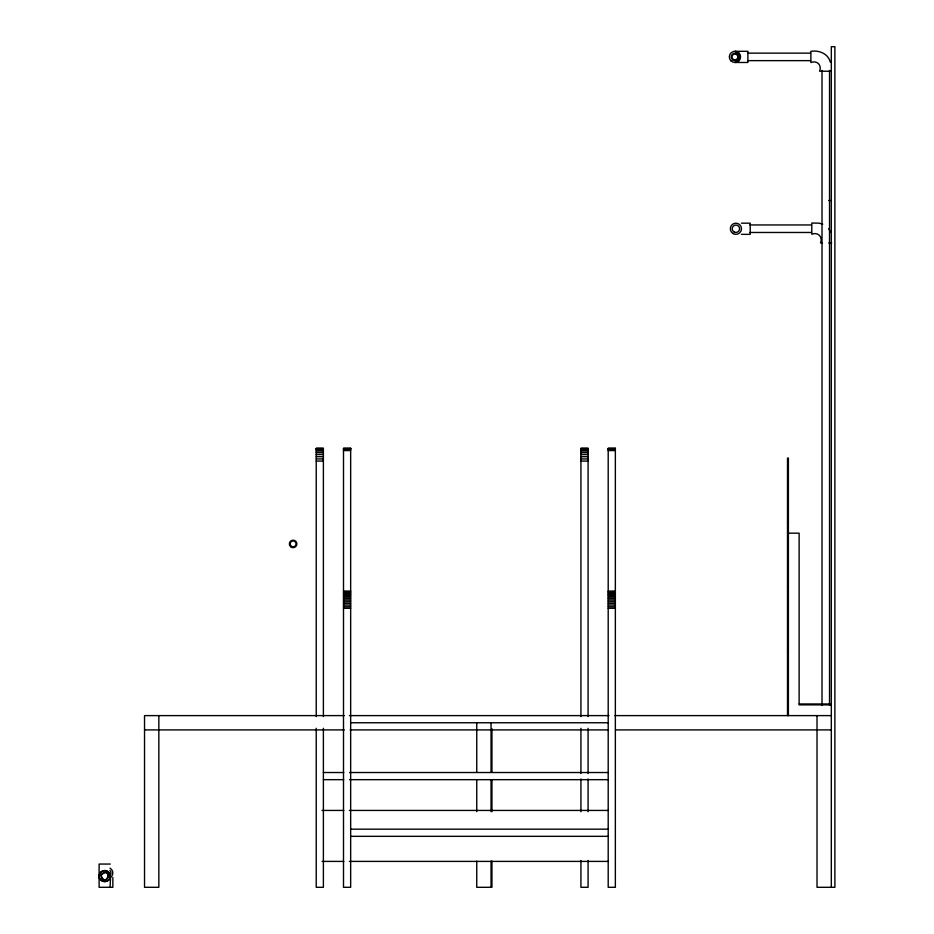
<?xml version="1.0" encoding="UTF-8"?>
<svg xmlns="http://www.w3.org/2000/svg" width="934" height="934" viewBox="0 0 934 934"><rect width="100%" height="100%" fill="white"/><g stroke="black" fill="none" stroke-linecap="round" stroke-linejoin="round"><path stroke-width="1.4" d="M110.282 876.127C110.469 884.288 96.996 882.513 99.296 874.679C100.055 871.784 103.254 869.928 106.137 870.721C113.014 873.021 109.465 882.186 110.282 887.3M738.362 57.815L738.362 55.958M737.44 59.414C731.579 62.099 740.44 59.449 738.467 55.935C736.494 52.818 733.47 52.374 738.012 55.094M747.562 53.133L810.514 53.133M747.562 60.64L810.514 60.64M830.77 71.241L819.597 71.241C822.072 65.146 816.981 60.056 810.875 62.531L810.875 51.347C818.838 49.934 828.271 53.67 830.291 62.111M828.668 200.506L831.447 200.506M741.433 223.179L750.212 223.179L750.212 234.352L741.433 234.352M749.92 224.954L811.448 224.954M749.92 232.473L811.448 232.473M822.154 242.945L820.519 242.945C822.994 236.839 817.904 231.749 811.798 234.224L811.798 223.051L819.071 223.156L822.737 224.137M828.715 242.945L831.704 242.945M316.229 448.402L323.386 448.402M343.502 448.402L350.659 448.402M580.925 448.402L588.081 448.402M608.197 448.402L615.354 448.402M316.229 448.705L323.386 448.705M343.502 448.705L350.659 448.705M580.925 448.705L588.081 448.705M608.197 448.705L615.354 448.705M316.229 448.88L323.386 448.88M580.925 448.88L588.081 448.88M343.502 449.488L350.659 449.488M608.197 449.488L615.354 449.488M316.229 449.791L323.386 449.791M580.925 449.791L588.081 449.791M343.502 450.562L350.659 450.562M608.197 450.562L615.354 450.562M316.229 451.064L323.386 451.064M580.925 451.064L588.081 451.064M316.229 452.686L323.386 452.686M580.925 452.686L588.081 452.686M316.229 454.578L323.386 454.578M580.925 454.578L588.081 454.578M316.229 456.691L323.386 456.691M580.925 456.691L588.081 456.691M316.229 458.956L323.386 458.956M580.925 458.956L588.081 458.956M316.229 461.069L323.386 461.069M580.925 461.069L588.081 461.069M787.502 522.445L788.389 522.445M788.389 533.174L799.13 533.174L799.13 704.866L831.318 704.866M787.502 586.832L788.389 586.832M343.502 591.07L350.659 591.07M608.197 591.07L615.354 591.07M343.502 592.028L350.659 592.028M608.197 592.028L615.354 592.028M343.502 593.148L350.659 593.148M608.197 593.148L615.354 593.148M343.502 594.386L350.659 594.386M608.197 594.386L615.354 594.386M343.502 595.705L350.659 595.705M608.197 595.705L615.354 595.705M343.502 597.118L350.659 597.118M608.197 597.118L615.354 597.118M343.502 598.601L350.659 598.601M608.197 598.601L615.354 598.601M343.502 600.153L350.659 600.153M608.197 600.153L615.354 600.153M343.502 601.753L350.659 601.753M608.197 601.753L615.354 601.753M343.502 603.399L350.659 603.399M608.197 603.399L615.354 603.399M343.502 605.08L350.659 605.08M608.197 605.08L615.354 605.08M343.502 606.773L350.659 606.773M608.197 606.773L615.354 606.773M343.502 608.303L350.659 608.303M608.197 608.303L615.354 608.303M787.502 651.22L788.389 651.22M799.13 703.979L831.318 703.979M344.296 715.607L144.536 715.607L144.536 887.3L158.838 887.3L158.838 715.607M349.374 715.607L608.98 715.607M614.806 715.607L831.318 715.607M350.659 722.753L608.197 722.753M144.536 729.909L344.296 729.909M350.133 729.909L608.221 729.909M615.518 729.909L831.318 729.909M323.386 772.523L343.759 772.523M349.573 772.523L608.197 772.523M323.386 779.668L343.759 779.668M349.573 779.668L608.197 779.668M322.043 810.432L343.852 810.432M349.316 810.432L608.092 810.432M350.659 829.17L608.197 829.17M350.659 836.327L608.197 836.327M322.043 861.405L343.852 861.405M349.316 861.405L608.092 861.405M110.282 864.055L99.109 864.055L99.109 887.3L112.851 887.3L112.851 877.458M828.703 228.725L830.606 232.017M831.318 887.3L831.318 46.7L834.891 46.7L834.891 887.3L817.016 887.3L817.016 715.607M829.532 70.412L829.532 705.404M822.013 70.412L822.013 705.404M788.389 715.607L788.389 458.057L787.502 458.057L787.502 715.607M588.081 716.611L588.081 448.332L580.925 448.332L580.925 716.611M588.081 728.286L588.081 773.539M588.081 778.956L588.081 811.739M588.081 860.553L588.081 887.3L580.925 887.3L580.925 860.553M580.925 728.286L580.925 773.539M580.925 778.956L580.925 811.739M491.949 728.695L491.949 772.348M491.949 779.621L491.949 811.634M491.949 861.113L491.949 887.3L476.749 887.3L476.749 861.113M491.05 722.881L491.05 772.348M491.05 779.621L491.05 811.634M491.05 861.113L491.05 887.3M476.749 722.881L476.749 772.348M476.749 779.621L476.749 811.634M323.386 716.611L323.386 448.332L316.229 448.332L316.229 716.611M323.386 728.286L323.386 887.3L316.229 887.3L316.229 728.286M110.049 868.153A5.592 5.592 0 0 1 110.049 877.832M109.862 870.395A3.678 3.678 0 0 1 109.862 875.59M101.141 875.17C106.149 891.141 113.469 863.845 101.141 875.17M740.499 56.892L738.864 60.838L734.906 62.473L747.877 62.473L747.877 51.3L734.906 51.3L738.864 52.934L740.499 56.892M350.659 448.332L343.502 448.332L343.502 887.3L350.659 887.3L350.659 448.332M615.354 448.332L608.197 448.332L608.197 887.3L615.354 887.3L615.354 448.332M733.459 59.507A2.942 2.942 0 0 0 737.872 56.962A2.942 2.942 0 0 0 733.459 54.417A2.942 2.942 0 0 0 733.459 59.507M733.073 60.068A3.678 3.678 0 0 0 738.584 56.892A3.678 3.678 0 0 0 733.073 53.705A3.678 3.678 0 0 0 733.073 60.068M730.96 60.838A5.592 5.592 0 0 0 740.312 58.34A5.592 5.592 0 0 0 733.459 51.487A5.592 5.592 0 0 0 730.96 60.838M291.642 546.448A2.942 2.942 0 0 0 296.055 543.903A2.942 2.942 0 0 0 291.642 541.358A2.942 2.942 0 0 0 291.642 546.448M291.245 547.161A3.759 3.759 0 0 0 296.872 543.903A3.759 3.759 0 0 0 291.245 540.658A3.759 3.759 0 0 0 291.245 547.161M733.108 233.605A5.592 5.592 0 0 0 741.503 228.76A5.592 5.592 0 0 0 733.108 223.927A5.592 5.592 0 0 0 733.108 233.605M734.066 231.947A3.678 3.678 0 0 0 739.588 228.76A3.678 3.678 0 0 0 734.066 225.573A3.678 3.678 0 0 0 734.066 231.947M100.744 880.073A5.592 5.592 0 0 0 110.095 877.563A5.592 5.592 0 0 0 103.242 870.721A5.592 5.592 0 0 0 100.744 880.073M102.857 879.303A3.678 3.678 0 0 0 108.367 876.127A3.678 3.678 0 0 0 102.857 872.94A3.678 3.678 0 0 0 102.857 879.303"/></g></svg>
